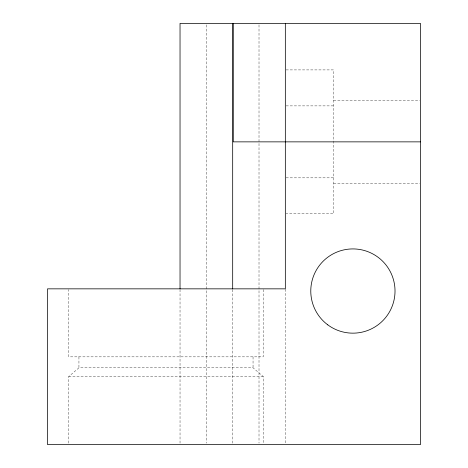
<?xml version="1.0" encoding="UTF-8"?>
<svg xmlns="http://www.w3.org/2000/svg" width="468" height="468" viewBox="0 0 468 468"><rect width="100%" height="100%" fill="white"/><g stroke="black" fill="none" stroke-linecap="round" stroke-linejoin="round"><path stroke-width="0.35" stroke-dasharray="2.34 1.75" d="M68.685 443.137L68.685 376.594L78.94 367.819L253.048 367.819L263.303 376.594L263.303 443.137M286.065 69.907L333.596 69.907L333.596 213.817L286.065 213.817M333.596 100.181L419.737 100.181M286.065 105.885L333.596 105.885M286.065 177.84L333.596 177.84M333.596 183.544L419.737 183.544M68.685 376.594L263.303 376.594M285.334 289.218L285.334 443.143M263.221 289.575L263.221 356.85L68.767 356.85L68.767 289.575M259.009 24.862L259.009 443.137M253.048 356.85L253.048 367.819M232.684 289.575L232.684 443.137M206.359 24.862L206.359 443.137M180.034 289.569L180.034 443.143M78.94 356.85L78.94 367.819"/><path stroke-width="0.7" d="M420.469 141.862L233.257 141.862L233.257 23.4M285.334 23.4L285.334 288.844L47.531 288.844L47.531 444.6L420.469 444.6L420.469 23.4L180.034 23.4L180.034 288.844M232.684 23.4L232.684 288.844M327.781 324.85A42.12 42.12 0 0 0 394.74 295.887A42.12 42.12 0 0 0 336.176 252.381A42.12 42.12 0 0 0 327.781 324.85"/></g></svg>
